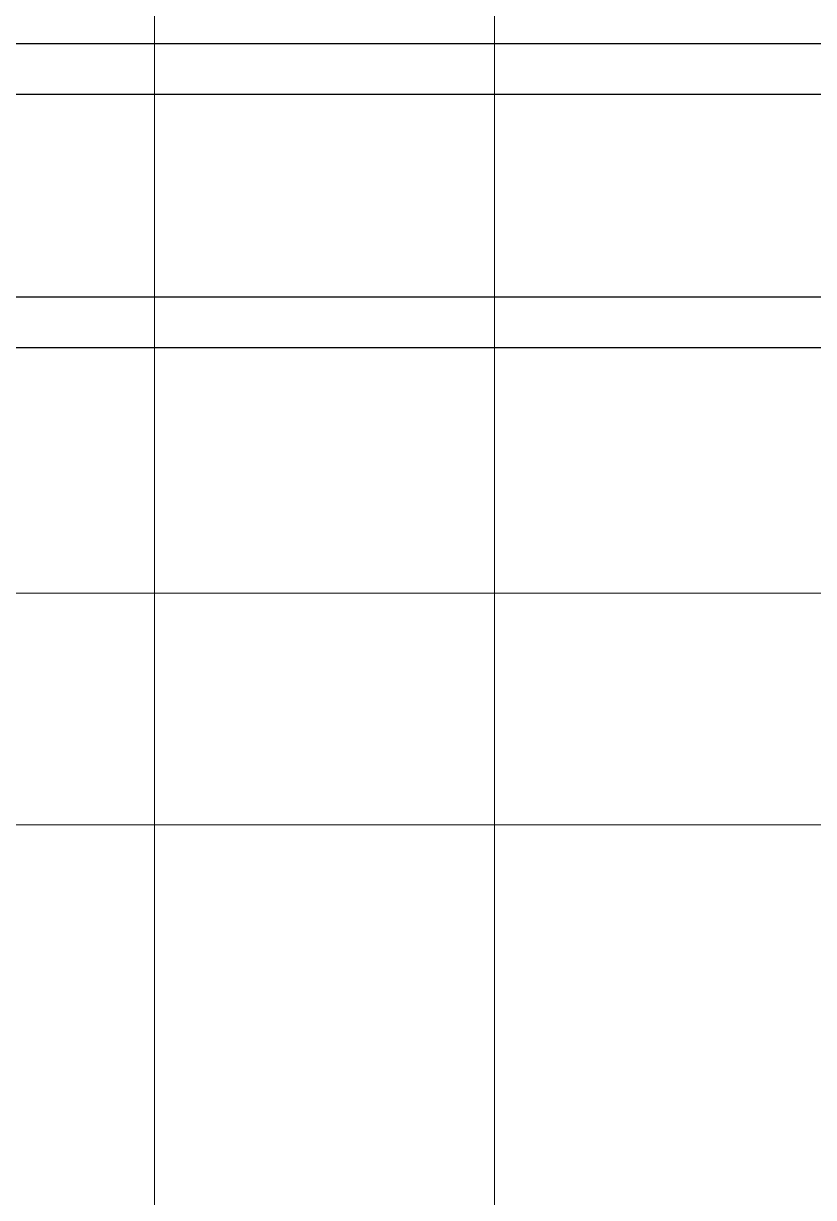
# Model space of a CAD drawing. Header units: millimetres. Extents: x 28 to 201, y 462 to 575.
# Drawn here: x 122.584 to 122.974, y 560.446 to 561.026 of the extents above; entities that cross this region are included whole.
import ezdxf

# ---------------------------------------------------------------- set-up
doc = ezdxf.new("R2010")
doc.units = ezdxf.units.MM
doc.layers.add('1- 3', color=3, linetype='Continuous')

# ---------------------------------------------------------------- blocks, each defined once
blk = doc.blocks.new('CTOBOM')
at = {"color": 0, "lineweight": 20}
for p, q in [((4.70331, -1.22767), (4.70331, -0.54999)), ((4.81772, -0.54999), (4.81772, -1.22767)), ((4.39351, -0.74449), (5.17152, -0.74449)), ((4.39351, -0.91259), (5.17152, -0.91259))]:
    blk.add_line(p, q, dxfattribs=at)
at = {"color": 0, "ltscale": 0.075}
for points in [[(4.43185, -0.48458), (4.43185, -1.2922)], [(4.58185, -1.2922), (4.58185, -0.48458)], [(4.45685, -0.50958), (4.45685, -1.2672)], [(4.55685, -1.2672), (4.55685, -0.50958)]]:
    blk.add_lwpolyline(points, dxfattribs=at)

msp = doc.modelspace()

# ---------------------------------------------------------------- block references
at = {"layer": '1- 3', "rotation": 270}
msp.add_blockref('CTOBOM', (123.56135, 565.44738), dxfattribs=at)

doc.saveas('drawing.dxf')
